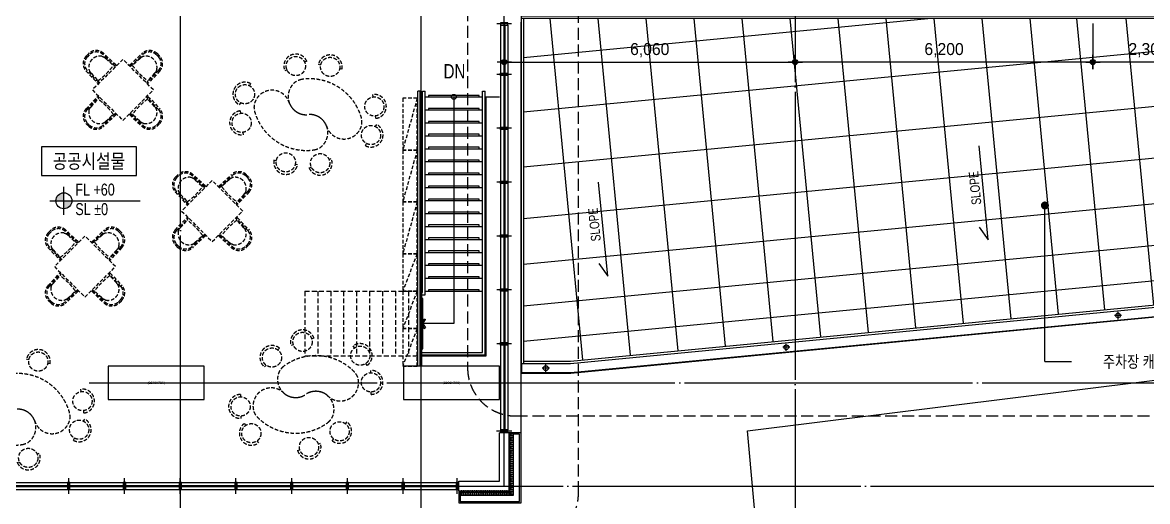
# Model space of a CAD drawing. Header units: millimetres. Extents: x 0 to 1390178, y 0 to 110113.
# Drawn here: x 531578 to 555010, y 13258 to 23241 of the extents above; entities that cross this region are included whole.
import ezdxf
from ezdxf.enums import TextEntityAlignment as Align
from ezdxf.xclip import XClip

# ---------------------------------------------------------------- set-up
doc = ezdxf.new("R2010")
doc.units = ezdxf.units.MM
doc.header["$LTSCALE"] = 100
doc.header["$XCLIPFRAME"] = 0
for name, pattern in [('HID2', [3.5, 2.5, -1]), ('X - 평면도$0$CEN', [62, 60, -1, 0, -1]), ('X - 평면도$0$HID', [1.5, 1, -0.5]), ('X - 평면도$0$HIDDEN', [0.375, 0.25, -0.125])]:
    doc.linetypes.add(name, pattern=pattern)
doc.layers.get('DEFPOINTS').update_dxf_attribs({"color": 145})
for name, color, linetype in [('AA-MKXS', 7, 'Continuous'), ('AA-XXXX-SYMB', 7, 'Continuous'), ('AA-XXXX-TEXT', 3, 'Continuous'), ('DIM', 7, 'Continuous'), ('ROM', 7, 'Continuous'), ('sm3', 3, 'HID2'), ('SYM', 7, 'Continuous'), ('X - 평면도$0$A-HAT', 253, 'Continuous'), ('X - 평면도$0$A-INS', 9, 'Continuous'), ('X - 평면도$0$AA-DWXM-WIND', 4, 'Continuous'), ('X - 평면도$0$AA-EL-PCN3', 3, 'Continuous'), ('X - 평면도$0$AA-EL-PCN4', 4, 'Continuous'), ('X - 평면도$0$AA-EL-PCN6', 6, 'Continuous'), ('X - 평면도$0$AA-EL-PCN8', 8, 'Continuous'), ('X - 평면도$0$AA-FLXS-OTHR', 4, 'Continuous'), ('X - 평면도$0$AA-SSXM-STRS', 4, 'Continuous'), ('X - 평면도$0$AA-WAXM-CONC', 2, 'Continuous'), ('X - 평면도$0$AA-XXXX-CNTL', 1, 'X - 평면도$0$CEN'), ('X - 평면도$0$AA-XXXX-FINL', 6, 'Continuous'), ('X - 평면도$0$AA-XXXX-FUR', 8, 'Continuous'), ('X - 평면도$0$AA-XXXX-PAT3', 8, 'Continuous'), ('X - 평면도$0$AA-XXXX-SYMB', 7, 'Continuous')]:
    doc.layers.add(name, color=color, linetype=linetype)
doc.layers.add('X - 평면도$0$AA-GUIDE-실명', color=125, linetype='Continuous', plot=False)
doc.layers.add('X - 평면도$0$DEFPOINT', color=163, linetype='Continuous', plot=False)
doc.styles.add('$1$HAUD01', font='Dotum.ttf')
doc.styles.add('HAUD01', font='Dotum.ttf')
doc.styles.add('X - 평면도$0$HAUD01', font='Dotum.ttf')
doc.styles.add('X - 평면도$0$STANDARD', font='Dotum.ttf')
doc.dimstyles.new('HAUD-80', dxfattribs={"dimscale": 100, "dimtxt": 2.5, "dimasz": 0.5, "dimexe": 0, "dimexo": 1.5, "dimgap": 1, "dimtad": 1, "dimdec": 0, "dimdsep": 46, "dimlunit": 6, "dimtxsty": 'HAUD01', "dimblk": 'Z_DOT', "dimcen": 2.5, "dimdle": 1.5, "dimclrd": 7, "dimclre": 7, "dimclrt": 4, "dimadec": 0, "dimazin": 0, "dimtfac": 1, "dimtdec": 0, "dimtix": 1, "dimtmove": 2, "dimatfit": 3, "dimfxl": 1, "dimtvp": 1, "dimtolj": 1, "dimtzin": 0, "dimarcsym": 0})

# ---------------------------------------------------------------- blocks, each defined once
blk = doc.blocks.new('X - 평면도$0$F-504')
at = {"layer": 'X - 평면도$0$AA-XXXX-PAT3', "linetype": 'X - 평면도$0$HIDDEN', "ltscale": 3}
for p, q in [((-705, 128), (-764, 70)), ((-700, 96), (-740, 56)), ((-431, 63), (-426, 61)), ((-426, 61), (-421, 59)), ((-160, -140), (-421, 106)), ((-421, 59), (-415, 57)), ((-415, 57), (-410, 55)), ((-410, 55), (-404, 52)), ((-404, 52), (-399, 50)), ((-399, 50), (-394, 48)), ((-394, 48), (-389, 45)), ((-389, 45), (-386, 43)), ((-386, 43), (-382, 41)), ((160, -140), (421, 106)), ((700, 96), (740, 56)), ((705, 128), (764, 70)), ((-701, -228), (-698, -233)), ((747, -224), (504, -483)), ((698, -233), (696, -239)), ((701, -228), (698, -233)), ((703, -222), (701, -228)), ((705, -217), (703, -222)), ((706, -212), (705, -217)), ((-663, -287), (-661, -290)), ((-517, -445), (-504, -483)), ((685, -261), (683, -264)), ((687, -257), (685, -261)), ((689, -253), (687, -257)), ((691, -249), (689, -253)), ((693, -244), (691, -249)), ((696, -239), (693, -244)), ((747, -1049), (504, -790)), ((-701, -1045), (-698, -1039)), ((-679, -1003), (-677, -1000)), ((-663, -986), (-661, -983)), ((-160, -1133), (-421, -1378)), ((160, -1133), (421, -1378)), ((693, -1029), (691, -1024)), ((696, -1034), (693, -1029)), ((698, -1039), (696, -1034)), ((701, -1045), (698, -1039)), ((703, -1051), (701, -1045)), ((705, -1056), (703, -1051)), ((706, -1061), (705, -1056)), ((-705, -1401), (-764, -1343)), ((-700, -1369), (-740, -1329)), ((-399, -1323), (-394, -1320)), ((-359, -1294), (-356, -1292)), ((-356, -1292), (-353, -1290)), ((700, -1369), (740, -1329)), ((705, -1401), (764, -1343))]:
    blk.add_line(p, q, dxfattribs=at)
blk.add_lwpolyline([(636, -636), (0, 0), (-636, -636), (0, -1273)], close=True, dxfattribs=at)
for points in [[(-198, -127), (-160, -140), (-141, -121), (-397, 120)], [(-373, 35), (-376, 37), (-382, 41), (-373, 35), (-359, 21), (-356, 19), (-353, 17), (-199, -128)], [(198, -127), (160, -140), (141, -121), (397, 120)], [(431, 63), (426, 61), (421, 59), (415, 57), (410, 55), (404, 52), (399, 50), (394, 48), (389, 45), (386, 43), (382, 41), (379, 39), (376, 37), (373, 35), (359, 21), (356, 19), (359, 21), (199, -128)], [(-771, -238), (-523, -502), (-504, -483), (-747, -224)], [(-706, -212), (-705, -217), (-703, -222), (-701, -228), (-696, -239), (-693, -244), (-691, -249), (-689, -253), (-687, -257), (-685, -261), (-683, -264), (-681, -267), (-679, -270), (-677, -272), (-663, -287), (-516, -444)], [(771, -238), (523, -502), (504, -483), (517, -445)], [(677, -272), (679, -270), (683, -264), (677, -272), (663, -287), (661, -290), (516, -444)], [(-771, -1035), (-523, -771), (-504, -790)], [(-747, -1049), (-504, -790), (-517, -828)], [(-706, -1061), (-705, -1056), (-703, -1051), (-701, -1045), (-696, -1034), (-693, -1029), (-691, -1024), (-689, -1019), (-687, -1015), (-685, -1012), (-683, -1009), (-681, -1006), (-679, -1003), (-663, -986), (-516, -829)], [(517, -828), (504, -790), (523, -771), (771, -1035)], [(687, -1015), (691, -1024), (687, -1015), (685, -1012), (683, -1009), (681, -1006), (679, -1003), (677, -1000), (663, -986), (661, -983), (516, -829)], [(-431, -1336), (-426, -1334), (-421, -1332), (-415, -1330), (-410, -1328), (-404, -1325), (-399, -1323), (-389, -1318), (-386, -1316), (-382, -1314), (-379, -1312), (-376, -1310), (-373, -1308), (-359, -1294), (-199, -1145)], [(-198, -1146), (-160, -1133), (-141, -1152), (-397, -1393)], [(198, -1146), (160, -1133), (141, -1152), (397, -1393)], [(431, -1336), (426, -1334), (421, -1332), (415, -1330), (410, -1328), (404, -1325), (399, -1323), (394, -1320), (389, -1318), (386, -1316), (382, -1314), (379, -1312), (376, -1310), (373, -1308), (359, -1294), (356, -1292), (353, -1290), (199, -1145)]]:
    blk.add_lwpolyline(points, dxfattribs=at)
for centre, radius, start, end in [((-601, -88), 227, 135.767, 223.6433), ((-590, -89), 207, 135.767, 223.6435), ((-555, -43), 227, 46.215, 134.0908), ((-479, -165), 232, 78.053, 191.805), ((-554, -53), 207, 46.215, 134.0908), ((-479, -165), 232, 66.528, 66.651), ((479, -165), 232, 113.349, 113.472), ((555, -43), 227, 45.9092, 133.785), ((554, -53), 207, 45.9092, 133.785), ((479, -165), 232, 348.195, 101.947), ((590, -89), 207, 316.3565, 44.233), ((601, -88), 227, 316.3567, 44.233), ((-1345, 703), 1415, 305.781, 324.077), ((1345, 703), 1415, 215.923, 234.219), ((-479, -165), 232, 203.2072, 203.33), ((479, -165), 232, 336.67, 336.7928), ((-1345, -1976), 1415, 35.923, 54.219), ((1345, -1976), 1415, 125.781, 144.077), ((-601, -1184), 227, 136.3567, 224.233), ((-590, -1184), 207, 136.3565, 224.233), ((-479, -1108), 232, 168.195, 281.947), ((-479, -1108), 232, 156.67, 156.7928), ((479, -1108), 232, 258.053, 11.805), ((479, -1108), 232, 23.2072, 23.33), ((590, -1184), 207, 315.767, 43.6435), ((601, -1184), 227, 315.767, 43.6433), ((-555, -1230), 227, 225.9092, 313.785), ((-554, -1220), 207, 225.9092, 313.785), ((-479, -1108), 232, 293.349, 293.472), ((479, -1108), 232, 246.528, 246.651), ((555, -1230), 227, 226.215, 314.0908), ((554, -1220), 207, 226.215, 314.0908)]:
    blk.add_arc(centre, radius, start, end, dxfattribs=at)
blk = doc.blocks.new('X - 평면도$0$A$C11017ACC')
at = {"layer": 'X - 평면도$0$AA-XXXX-PAT3', "linetype": 'X - 평면도$0$HIDDEN', "ltscale": 3}
for p, q in [((50, 250), (0, 250)), ((500, 250), (450, 250))]:
    blk.add_line(p, q, dxfattribs=at)
blk.add_circle((250, 250), 200, dxfattribs=at)
blk.add_arc((250, 250), 250, 0, 180, dxfattribs=at)
blk = doc.blocks.new('X - 평면도$0$A$C6746789D')
at = {"layer": 'X - 평면도$0$AA-XXXX-PAT3', "linetype": 'X - 평면도$0$HIDDEN', "ltscale": 3}
for centre, radius, start, end in [((1456, 1122), 1122, 48.504, 131.496), ((953, 1708), 349, 133.4292, 152.5662), ((1960, 1708), 349, 27.4338, 46.5708), ((990, 1717), 379, 156.2724, 304.7772), ((1923, 1717), 379, 228.6128, 23.7276), ((1456, 1122), 379, 55.2228, 124.7772)]:
    blk.add_arc(centre, radius, start, end, dxfattribs=at)
for p, rotation in [((934, 2180), 22.07637063698209), ((1939, 2341), 310.3290147904983), ((531, 1785), 56.32067825414572), ((2287, 2002), 274.8428875598123)]:
    blk.add_blockref('X - 평면도$0$A$C11017ACC', p, dxfattribs=dict(at, rotation=rotation))
blk = doc.blocks.new('X - 평면도$0$arrow1')
for p, q in [((0, 0), (0.29, 0.5)), ((0, 0), (0.29, -0.5)), ((0.16, 0), (0.41, 0.43)), ((0.16, 0), (0.41, -0.43)), ((0.29, 0.5), (0.41, 0.43)), ((0.29, -0.5), (0.41, -0.43))]:
    blk.add_line(p, q)
blk = doc.blocks.new('X - 평면도$0$A$C4DE5225E')
at = {"layer": 'X - 평면도$0$AA-SSXM-STRS'}
for p, q in [((425, 5730), (375, 5730)), ((375, 0), (375, 5730)), ((425, 0), (425, 5730)), ((475, 5730), (525, 5730)), ((475, 1535), (475, 5730)), ((525, 1485), (525, 5730)), ((1725, 5730), (1775, 5730)), ((1725, 285), (1725, 5730)), ((1775, 235), (1775, 5730)), ((450, 5610), (475, 5610)), ((450, 1560), (450, 5610)), ((525, 5610), (1725, 5610)), ((1775, 5610), (2075, 5610)), ((1800, 210), (1800, 5610)), ((450, 5340), (475, 5340)), ((525, 5340), (1725, 5340)), ((1775, 5340), (1800, 5340)), ((450, 5070), (475, 5070)), ((525, 5070), (1725, 5070)), ((1775, 5070), (1800, 5070)), ((450, 4800), (475, 4800)), ((525, 4800), (1725, 4800)), ((1775, 4800), (1800, 4800)), ((450, 4530), (475, 4530)), ((525, 4530), (1725, 4530)), ((1775, 4530), (1800, 4530)), ((450, 4260), (475, 4260)), ((525, 4260), (1725, 4260)), ((1775, 4260), (1800, 4260)), ((450, 3990), (475, 3990)), ((525, 3990), (1725, 3990)), ((1775, 3990), (1800, 3990)), ((450, 3720), (475, 3720)), ((525, 3720), (1725, 3720)), ((1775, 3720), (1800, 3720)), ((450, 3450), (475, 3450)), ((525, 3450), (1725, 3450)), ((1775, 3450), (1800, 3450)), ((450, 3180), (475, 3180)), ((525, 3180), (1725, 3180)), ((1775, 3180), (1800, 3180)), ((450, 2910), (475, 2910)), ((525, 2910), (1725, 2910)), ((1775, 2910), (1800, 2910)), ((450, 2640), (475, 2640)), ((525, 2640), (1725, 2640)), ((1775, 2640), (1800, 2640)), ((450, 2370), (475, 2370)), ((525, 2370), (1725, 2370)), ((1775, 2370), (1800, 2370)), ((450, 2100), (475, 2100)), ((525, 2100), (1725, 2100)), ((1775, 2100), (1800, 2100)), ((450, 1830), (475, 1830)), ((525, 1830), (1725, 1830)), ((1775, 1830), (1800, 1830)), ((450, 1560), (450, 0)), ((450, 1560), (475, 1560)), ((450, 1535), (475, 1535)), ((450, 1485), (525, 1485)), ((525, 1560), (1725, 1560)), ((1775, 1560), (1800, 1560)), ((450, 285), (1725, 285)), ((450, 235), (1775, 235)), ((450, 210), (1800, 210))]:
    blk.add_line(p, q, dxfattribs=at)
at = {"layer": 'X - 평면도$0$AA-SSXM-STRS', "color": 8, "linetype": 'X - 평면도$0$HID'}
for p, q in [((-1980, 1560), (450, 1560)), ((-1980, 1560), (-1980, 210)), ((-1710, 1560), (-1710, 210)), ((-1440, 1560), (-1440, 210)), ((-1170, 1560), (-1170, 210)), ((-900, 1560), (-900, 210)), ((-630, 1560), (-630, 210)), ((-360, 1560), (-360, 210)), ((-90, 1560), (-90, 210)), ((180, 1560), (180, 210)), ((-1980, 210), (450, 210))]:
    blk.add_line(p, q, dxfattribs=at)
at = {"layer": 'X - 평면도$0$AA-SSXM-STRS', "color": 8}
for points in [[(1650, 5610), (1650, 5640), (600, 5640), (600, 5610)], [(1650, 5340), (1650, 5370), (600, 5370), (600, 5340)], [(1650, 5070), (1650, 5100), (600, 5100), (600, 5070)], [(1650, 4800), (1650, 4830), (600, 4830), (600, 4800)], [(1650, 4530), (1650, 4560), (600, 4560), (600, 4530)], [(1650, 4260), (1650, 4290), (600, 4290), (600, 4260)], [(1650, 3990), (1650, 4020), (600, 4020), (600, 3990)], [(1650, 3720), (1650, 3750), (600, 3750), (600, 3720)], [(1650, 3450), (1650, 3480), (600, 3480), (600, 3450)], [(1650, 3180), (1650, 3210), (600, 3210), (600, 3180)], [(1650, 2910), (1650, 2940), (600, 2940), (600, 2910)], [(1650, 2640), (1650, 2670), (600, 2670), (600, 2640)], [(1650, 2370), (1650, 2400), (600, 2400), (600, 2370)], [(1650, 2100), (1650, 2130), (600, 2130), (600, 2100)], [(1650, 1830), (1650, 1860), (600, 1860), (600, 1830)], [(450, 360), (480, 360), (480, 1410), (450, 1410)], [(1650, 1560), (1650, 1590), (600, 1590), (600, 1560)]]:
    blk.add_lwpolyline(points, dxfattribs=at)
at = {"layer": 'X - 평면도$0$AA-XXXX-SYMB'}
blk.add_lwpolyline([(1125, 5610), (1125, 885), (450, 885)], dxfattribs=at)
blk.add_circle((1125, 5610), 50, dxfattribs=at)
at = {"layer": 'X - 평면도$0$AA-XXXX-SYMB', "xscale": 200, "yscale": 200, "zscale": 200}
blk.add_blockref('X - 평면도$0$arrow1', (450, 885), dxfattribs=at)
blk = doc.blocks.new('X - 평면도$0$A$C80725c33')
at = {"layer": 'X - 평면도$0$A-HAT', "color": 143}
for p, q in [((50, 9281), (8471, 10090)), ((50, 8146), (19536, 10018)), ((50, 7001), (19634, 8882)), ((50, 5924), (19736, 7815)), ((50, 4975), (19827, 6875)), ((50, 4105), (19910, 6012)), ((50, 3367), (19980, 5281)), ((19690, 4654), (20037, 4687))]:
    blk.add_line(p, q, dxfattribs=at)
at = {"layer": 'X - 평면도$0$AA-EL-PCN3'}
for p, q in [((20052, 4531), (19513, 10140)), ((1040, 2705), (20052, 4531)), ((0, 2705), (1040, 2705))]:
    blk.add_line(p, q, dxfattribs=at)
at = {"layer": 'X - 평면도$0$AA-EL-PCN4'}
for p, q in [((19705, 4498, 0), (19163, 10140, 0)), ((1030, 2905), (19686, 4697)), ((1040, 2715), (19704, 4508)), ((0, 2905), (1030, 2905)), ((10, 2905), (10, 2715)), ((10, 2715), (1040, 2715))]:
    blk.add_line(p, q, dxfattribs=at)
at = {"layer": 'X - 평면도$0$AA-EL-PCN6'}
for p, q in [((19168, 10090), (0, 10090)), ((50, 10090), (50, 2905)), ((1288, 2980, 0), (605, 10090, 0)), ((2279, 3075, 0), (1605, 10090, 0)), ((3270, 3171, 0), (2605, 10090, 0)), ((4260, 3266, 0), (3605, 10090, 0)), ((5251, 3361, 0), (4605, 10090, 0)), ((6242, 3456, 0), (5605, 10090, 0)), ((7233, 3551, 0), (6605, 10090, 0)), ((8224, 3647, 0), (7605, 10090, 0)), ((9215, 3742, 0), (8605, 10090, 0)), ((10205, 3837, 0), (9605, 10090, 0)), ((11196, 3932, 0), (10605, 10090, 0)), ((12161, 4025, 0), (11578, 10090, 0)), ((13178, 4122, 0), (12605, 10090, 0)), ((14107, 4212, 0), (13543, 10090, 0)), ((15160, 4313, 0), (14605, 10090, 0)), ((16151, 4408, 0), (15605, 10090, 0)), ((17142, 4503, 0), (16605, 10090, 0)), ((18132, 4598, 0), (17605, 10090, 0)), ((19123, 4693, 0), (18605, 10090, 0)), ((1028, 2955), (19681, 4747)), ((50, 2955), (1028, 2955))]:
    blk.add_line(p, q, dxfattribs=at)
at = {"layer": 'X - 평면도$0$DEFPOINT'}
for p, q in [((19513, 10140), (0, 10140)), ((0, 10140), (0, 2705))]:
    blk.add_line(p, q, dxfattribs=at)
blk = doc.blocks.new('X - 평면도$0$2F PL')
at = {"layer": 'X - 평면도$0$AA-WAXM-CONC'}
for p, q in [((-25877, -3629), (-25877, -2619)), ((-25677, -2619), (-25877, -2619)), ((-25677, -3829), (-25677, -2619)), ((-26722, -3629), (-25877, -3629)), ((-26722, -3829), (-26722, -3629)), ((-26722, -3829), (-25677, -3829))]:
    blk.add_line(p, q, dxfattribs=at)
blk = doc.blocks.new('X - 평면도$0$2F_COL')
at = {"layer": 'X - 평면도$0$AA-WAXM-CONC'}
for points in [[(-75388, -57127), (-77388, -57127), (-77388, -57827), (-75388, -57827)], [(-69238, -57127), (-71238, -57127), (-71238, -57827), (-69238, -57827)]]:
    blk.add_lwpolyline(points, close=True, dxfattribs=at)
at = {"layer": 'X - 평면도$0$DEFPOINT', "style": 'X - 평면도$0$STANDARD'}
for p in [(-76388, -57477), (-70238, -57477)]:
    blk.add_text('(2000X700)', height=50, dxfattribs=at).set_placement(p, align=Align.MIDDLE_CENTER)
blk = doc.blocks.new('X - 평면도$0$A$C14A644CA')
at = {"layer": 'X - 평면도$0$AA-FLXS-OTHR', "color": 1}
for p, q in [((75, 0), (-75, 0)), ((0, -75), (0, 75))]:
    blk.add_line(p, q, dxfattribs=at)
at = {"layer": 'X - 평면도$0$AA-FLXS-OTHR'}
blk.add_circle((0, 0), 50, dxfattribs=at)
at = {"layer": 'X - 평면도$0$AA-GUIDE-실명', "style": 'X - 평면도$0$HAUD01'}
blk.add_text('Ø100', height=20, dxfattribs=at).set_placement((0, 0), align=Align.MIDDLE_CENTER)
blk = doc.blocks.new('X - 평면도', base_point=(-475.4, -286.7))
at = {"layer": 'X - 평면도$0$A-INS'}
for p, q in [((813052, 29283.1), (813052, 30553.1)), ((811947, 29283.1), (813052, 29283.1))]:
    blk.add_line(p, q, dxfattribs=at)
for points in [[(813052, 29283.1, 0.5248557), (813027.6, 29299.9), (812986.4, 29288.8, -1.4491979), (812986.4, 29322.4), (813027.6, 29311.3, 0.5248557), (813052, 29328.1, 0.5248557), (813027.6, 29344.9), (812986.4, 29333.8, -1.4491979), (812986.4, 29367.4), (813027.6, 29356.3, 0.5248557), (813052, 29373.1, 0.5248557), (813027.6, 29389.9), (812986.4, 29378.8, -1.4491979), (812986.4, 29412.4), (813027.6, 29401.3, 0.5248557), (813052, 29418.1, 0.5248557), (813027.6, 29434.9), (812986.4, 29423.8, -1.4491979), (812986.4, 29457.4), (813027.6, 29446.3, 0.5248557), (813052, 29463.1, 0.5248557), (813027.6, 29479.9), (812986.4, 29468.8, -1.4491979), (812986.4, 29502.4), (813027.6, 29491.3, 0.5248557), (813052, 29508.1, 0.5248557), (813027.6, 29524.9), (812986.4, 29513.8, -1.4491979), (812986.4, 29547.4), (813027.6, 29536.3, 0.5248557), (813052, 29553.1, 0.5248557), (813027.6, 29569.9), (812986.4, 29558.8, -1.4491979), (812986.4, 29592.4), (813027.6, 29581.3, 0.5248557), (813052, 29598.1, 0.5248557), (813027.6, 29614.9), (812986.4, 29603.8, -1.4491979), (812986.4, 29637.4), (813027.6, 29626.3, 0.5248557), (813052, 29643.1, 0.5248557), (813027.6, 29659.9), (812986.4, 29648.8, -1.4491979), (812986.4, 29682.4), (813027.6, 29671.3, 0.5248557), (813052, 29688.1, 0.5248557), (813027.6, 29704.9), (812986.4, 29693.8, -1.4491979), (812986.4, 29727.4), (813027.6, 29716.3, 0.5248557), (813052, 29733.1, 0.5248557), (813027.6, 29749.9), (812986.4, 29738.8, -1.4491979), (812986.4, 29772.4), (813027.6, 29761.3, 0.5248557), (813052, 29778.1, 0.5248557), (813027.6, 29794.9), (812986.4, 29783.8, -1.4491979), (812986.4, 29817.4), (813027.6, 29806.3, 0.5248557), (813052, 29823.1, 0.5248557), (813027.6, 29839.9), (812986.4, 29828.8, -1.4491979), (812986.4, 29862.4), (813027.6, 29851.3, 0.5248557), (813052, 29868.1, 0.5248557), (813027.6, 29884.9), (812986.4, 29873.8, -1.4491979), (812986.4, 29907.4), (813027.6, 29896.3, 0.5248557), (813052, 29913.1, 0.5248557), (813027.6, 29929.9), (812986.4, 29918.8, -1.4491979), (812986.4, 29952.4), (813027.6, 29941.3, 0.5248557), (813052, 29958.1, 0.5248557), (813027.6, 29974.9), (812986.4, 29963.8, -1.4491979), (812986.4, 29997.4), (813027.6, 29986.3, 0.5248557), (813052, 30003.1, 0.5248557), (813027.6, 30019.9), (812986.4, 30008.8, -1.4491979), (812986.4, 30042.4), (813027.6, 30031.3, 0.5248557), (813052, 30048.1, 0.5248557), (813027.6, 30064.9), (812986.4, 30053.8, -1.4491979), (812986.4, 30087.4), (813027.6, 30076.3, 0.5248557), (813052, 30093.1, 0.5248557), (813027.6, 30109.9), (812986.4, 30098.8, -1.4491979), (812986.4, 30132.4), (813027.6, 30121.3, 0.5248557), (813052, 30138.1, 0.5248557), (813027.6, 30154.9), (812986.4, 30143.8, -1.4491979), (812986.4, 30177.4), (813027.6, 30166.3, 0.5248557), (813052, 30183.1, 0.5248557), (813027.6, 30199.9), (812986.4, 30188.8, -1.4491979), (812986.4, 30222.4), (813027.6, 30211.3, 0.5248557), (813052, 30228.1, 0.5248557), (813027.6, 30244.9), (812986.4, 30233.8, -1.4491979), (812986.4, 30267.4), (813027.6, 30256.3, 0.5248557), (813052, 30273.1, 0.5248557), (813027.6, 30289.9), (812986.4, 30278.8, -1.4491979), (812986.4, 30312.4), (813027.6, 30301.3, 0.5248557), (813052, 30318.1, 0.5248557), (813027.6, 30334.9), (812986.4, 30323.8, -1.4491979), (812986.4, 30357.4), (813027.6, 30346.3, 0.5248557), (813052, 30363.1, 0.5248557), (813027.6, 30379.9), (812986.4, 30368.8, -1.4491979), (812986.4, 30402.4), (813027.6, 30391.3, 0.5248557), (813052, 30408.1, 0.5248557), (813027.6, 30424.9), (812986.4, 30413.8, -1.4491979), (812986.4, 30447.4), (813027.6, 30436.3, 0.5248557), (813052, 30453.1, 0.5248557), (813027.6, 30469.9), (812986.4, 30458.8, -1.4491979), (812986.4, 30492.4), (813027.6, 30481.3, 0.5248557), (813052, 30498.1, 0.5248557), (813027.6, 30514.9), (812986.4, 30503.8, -1.4491979), (812986.4, 30537.4), (813027.6, 30526.3, 0.5248557), (813052, 30543.1, 0.1483078), (813048.9, 30553.1, 0.1483078)], [(812962, 29373.1, 0.5248557), (812945.2, 29348.7), (812956.3, 29307.5, -1.4491979), (812922.7, 29307.5), (812933.8, 29348.7, 0.5248557), (812917, 29373.1, 0.5248557), (812900.2, 29348.7), (812911.3, 29307.5, -1.4491979), (812877.7, 29307.5), (812888.8, 29348.7, 0.5248557), (812872, 29373.1, 0.5248557), (812855.2, 29348.7), (812866.3, 29307.5, -1.4491979), (812832.7, 29307.5), (812843.8, 29348.7, 0.5248557), (812827, 29373.1, 0.5248557), (812810.2, 29348.7), (812821.3, 29307.5, -1.4491979), (812787.7, 29307.5), (812798.8, 29348.7, 0.5248557), (812782, 29373.1, 0.5248557), (812765.2, 29348.7), (812776.3, 29307.5, -1.4491979), (812742.7, 29307.5), (812753.8, 29348.7, 0.5248557), (812737, 29373.1, 0.5248557), (812720.2, 29348.7), (812731.3, 29307.5, -1.4491979), (812697.7, 29307.5), (812708.8, 29348.7, 0.5248557), (812692, 29373.1, 0.5248557), (812675.2, 29348.7), (812686.3, 29307.5, -1.4491979), (812652.7, 29307.5), (812663.8, 29348.7, 0.5248557), (812647, 29373.1, 0.5248557), (812630.2, 29348.7), (812641.3, 29307.5, -1.4491979), (812607.7, 29307.5), (812618.8, 29348.7, 0.5248557), (812602, 29373.1, 0.5248557), (812585.2, 29348.7), (812596.3, 29307.5, -1.4491979), (812562.7, 29307.5), (812573.8, 29348.7, 0.5248557), (812557, 29373.1, 0.5248557), (812540.2, 29348.7), (812551.3, 29307.5, -1.4491979), (812517.7, 29307.5), (812528.8, 29348.7, 0.5248557), (812512, 29373.1, 0.5248557), (812495.2, 29348.7), (812506.3, 29307.5, -1.4491979), (812472.7, 29307.5), (812483.8, 29348.7, 0.5248557), (812467, 29373.1, 0.5248557), (812450.2, 29348.7), (812461.3, 29307.5, -1.4491979), (812427.7, 29307.5), (812438.8, 29348.7, 0.5248557), (812422, 29373.1, 0.5248557), (812405.2, 29348.7), (812416.3, 29307.5, -1.4491979), (812382.7, 29307.5), (812393.8, 29348.7, 0.5248557), (812377, 29373.1, 0.5248557), (812360.2, 29348.7), (812371.3, 29307.5, -1.4491979), (812337.7, 29307.5), (812348.8, 29348.7, 0.5248557), (812332, 29373.1, 0.5248557), (812315.2, 29348.7), (812326.3, 29307.5, -1.4491979), (812292.7, 29307.5), (812303.8, 29348.7, 0.5248557), (812287, 29373.1, 0.5248557), (812270.2, 29348.7), (812281.3, 29307.5, -1.4491979), (812247.7, 29307.5), (812258.8, 29348.7, 0.5248557), (812242, 29373.1, 0.5248557), (812225.2, 29348.7), (812236.3, 29307.5, -1.4491979), (812202.7, 29307.5), (812213.8, 29348.7, 0.5248557), (812197, 29373.1, 0.5248557), (812180.2, 29348.7), (812191.3, 29307.5, -1.4491979), (812157.7, 29307.5), (812168.8, 29348.7, 0.5248557), (812152, 29373.1, 0.5248557), (812135.2, 29348.7), (812146.3, 29307.5, -1.4491979), (812112.7, 29307.5), (812123.8, 29348.7, 0.5248557), (812107, 29373.1, 0.5248557), (812090.2, 29348.7), (812101.3, 29307.5, -1.4491979), (812067.7, 29307.5), (812078.8, 29348.7, 0.5248557), (812062, 29373.1, 0.5248557), (812045.2, 29348.7), (812056.3, 29307.5, -1.4491979), (812022.7, 29307.5), (812033.8, 29348.7, 0.5248557), (812017, 29373.1, 0.5248557), (812000.2, 29348.7), (812011.3, 29307.5, -1.4491979), (811977.7, 29307.5), (811988.8, 29348.7, 0.5248557), (811972, 29373.1, 0.5248557), (811955.2, 29348.7), (811966.3, 29307.5, -0.5717458), (811946.9, 29283.3, -0.5717458)]]:
    blk.add_lwpolyline(points, format="xyb", dxfattribs=at)
at = {"layer": 'X - 평면도$0$AA-DWXM-WIND', "color": 8}
for p, q in [((812787, 39078.1), (812787, 30643.1)), ((812937, 39078.1), (812937, 30643.1)), ((795732, 29548.1), (811856.9, 29548.1)), ((795732, 29398.1), (811856.9, 29398.1))]:
    blk.add_line(p, q, dxfattribs=at)
at = {"layer": 'X - 평면도$0$AA-DWXM-WIND'}
for p, q in [((812852, 39078.1), (812852, 38075.3)), ((812872, 39078.1), (812872, 38075.3)), ((812852, 38025.3), (812852, 36952.4)), ((812872, 38025.3), (812872, 36952.4)), ((812852, 36902.4), (812852, 35829.5)), ((812872, 36902.4), (812872, 35829.5)), ((812852, 35779.5), (812852, 34706.7)), ((812872, 35779.5), (812872, 34706.7)), ((812852, 34656.7), (812852, 33583.8)), ((812872, 34656.7), (812872, 33583.8)), ((812852, 33533.8), (812852, 32461)), ((812872, 33533.8), (812872, 32461)), ((812852, 32411), (812852, 30643.1)), ((812872, 32411), (812872, 30643.1)), ((802656.3, 29483.1), (803767, 29483.1)), ((802656.3, 29463.1), (803767, 29463.1)), ((803817, 29483.1), (804927.7, 29483.1)), ((803817, 29463.1), (804927.7, 29463.1)), ((804977.7, 29483.1), (806088.4, 29483.1)), ((804977.7, 29463.1), (806088.4, 29463.1)), ((806138.4, 29483.1), (807249.1, 29483.1)), ((806138.4, 29463.1), (807249.1, 29463.1)), ((807299.1, 29483.1), (808409.8, 29483.1)), ((807299.1, 29463.1), (808409.8, 29463.1)), ((808459.8, 29483.1), (809570.6, 29483.1)), ((808459.8, 29463.1), (809570.6, 29463.1)), ((809620.6, 29483.1), (810731.3, 29483.1)), ((809620.6, 29463.1), (810731.3, 29463.1)), ((810781.3, 29483.1), (811856.9, 29483.1)), ((810781.3, 29463.1), (811856.9, 29463.1))]:
    blk.add_line(p, q, dxfattribs=at)
for points in [[(812937, 39078.1), (812937, 39128.1), (812787, 39128.1), (812787, 39078.1)], [(812937, 38075.3), (812937, 38025.3), (812787, 38025.3), (812787, 38075.3)], [(812937, 36952.4), (812937, 36902.4), (812787, 36902.4), (812787, 36952.4)], [(812937, 35829.5), (812937, 35779.5), (812787, 35779.5), (812787, 35829.5)], [(812937, 34706.7), (812937, 34656.7), (812787, 34656.7), (812787, 34706.7)], [(812937, 33583.8), (812937, 33533.8), (812787, 33533.8), (812787, 33583.8)], [(812937, 32461), (812937, 32411), (812787, 32411), (812787, 32461)], [(812937, 30593.1), (812937, 30643.1), (812787, 30643.1), (812787, 30593.1)], [(803767, 29398.1), (803817, 29398.1), (803817, 29548.1), (803767, 29548.1)], [(804927.7, 29398.1), (804977.7, 29398.1), (804977.7, 29548.1), (804927.7, 29548.1)], [(806088.4, 29398.1), (806138.4, 29398.1), (806138.4, 29548.1), (806088.4, 29548.1)], [(807249.1, 29398.1), (807299.1, 29398.1), (807299.1, 29548.1), (807249.1, 29548.1)], [(808409.8, 29398.1), (808459.8, 29398.1), (808459.8, 29548.1), (808409.8, 29548.1)], [(809570.6, 29398.1), (809620.6, 29398.1), (809620.6, 29548.1), (809570.6, 29548.1)], [(810731.3, 29398.1), (810781.3, 29398.1), (810781.3, 29548.1), (810731.3, 29548.1)], [(811856.9, 29398.1), (811906.9, 29398.1), (811906.9, 29548.1), (811856.9, 29548.1)]]:
    blk.add_lwpolyline(points, close=True, dxfattribs=at)
at = {"layer": 'X - 평면도$0$AA-EL-PCN8'}
blk.add_line((813212, 30583.1), (813212, 39138.1), dxfattribs=at)
at = {"layer": 'X - 평면도$0$AA-XXXX-CNTL'}
for p, q in [((818922, 68689.6), (818922, 22495.2)), ((812862, 29473.1), (812862, 42133.1)), ((806122, 22495.2), (806122, 40059.3)), ((811122, 40059.3), (811122, 22495.2)), ((804216.6, 31623.1), (844213.6, 31623.1)), ((783286.2, 29473.1), (844213.6, 29473.1))]:
    blk.add_line(p, q, dxfattribs=at)
at = {"layer": 'X - 평면도$0$AA-XXXX-FINL'}
for points in [[(811916.9, 29373.1), (811916.9, 29123.1), (813212, 29123.1), (813212, 30583.1), (812962, 30583.1)], [(811946.9, 29373.1), (811946.9, 29153.1), (813182, 29153.1), (813182, 30553.1), (812962, 30553.1)]]:
    blk.add_lwpolyline(points, dxfattribs=at)
at = {"layer": 'X - 평면도$0$AA-XXXX-PAT3', "linetype": 'X - 평면도$0$HIDDEN', "ltscale": 3}
for p, q in [((811047, 37553.1), (810747, 36473.1)), ((811047, 36473.1), (810747, 35393.1)), ((811047, 35393.1), (810747, 34313.1)), ((811047, 34313.1), (810747, 33533.1)), ((811047, 33533.1), (810747, 32753.1)), ((811047, 32753.1), (810747, 31973.1))]:
    blk.add_line(p, q, dxfattribs=at)
for points in [[(810747, 37553.1), (810747, 36473.1), (811047, 36473.1), (811047, 37553.1)], [(810747, 36473.1), (810747, 35393.1), (811047, 35393.1), (811047, 36473.1)], [(810747, 35393.1), (810747, 34313.1), (811047, 34313.1), (811047, 35393.1)], [(810747, 34313.1), (810747, 33533.1), (811047, 33533.1), (811047, 34313.1)], [(810747, 33533.1), (810747, 32753.1), (811047, 32753.1), (811047, 33533.1)], [(810747, 32753.1), (810747, 31973.1), (811047, 31973.1), (811047, 32753.1)]]:
    blk.add_lwpolyline(points, close=True, dxfattribs=at)
at = {"layer": 'X - 평면도$0$DEFPOINT'}
for p, q in [((813014.1, 39103.1), (812709.8, 39103.1)), ((813014.1, 38050.3), (812709.8, 38050.3)), ((813014.1, 36927.4), (812709.8, 36927.4)), ((813014.1, 35804.5), (812709.8, 35804.5)), ((813014.1, 34681.7), (812709.8, 34681.7)), ((813014.1, 33558.8), (812709.8, 33558.8)), ((813014.1, 32436), (812709.8, 32436)), ((813021, 30618.1), (812698.7, 30618.1)), ((803792, 29314), (803792, 29636.4)), ((804952.7, 29314), (804952.7, 29636.4)), ((806113.4, 29314), (806113.4, 29636.4)), ((807274.1, 29314), (807274.1, 29636.4)), ((808434.8, 29314), (808434.8, 29636.4)), ((809595.6, 29314), (809595.6, 29636.4)), ((810756.3, 29314), (810756.3, 29636.4)), ((811881.9, 29314), (811881.9, 29636.4))]:
    blk.add_line(p, q, dxfattribs=at)
blk.add_lwpolyline([(838640.5, 68365.6), (821472.6, 68450.8), (816191.2, 68315.3), (809042.1, 68006.8), (790833.1, 66148.4), (790521.2, 57737.5), (790473, 49209.6), (789931.7, 42085), (788804.5, 24415.6), (788582.9, 17927.4), (799789, 17869.8), (800018.4, 24614.7), (818441.5, 24941.8), (817930.2, 30624.5), (838639.2, 33202.2)], close=True, dxfattribs=at)
for name, p in [('X - 평면도$0$2F PL', (838639.2, 33202.2)), ('X - 평면도$0$2F_COL', (882000, 89100)), ('X - 평면도$0$A$C4DE5225E', (810687, 31973.1)), ('X - 평면도$0$A$C14A644CA', (825645.9, 33028.3, 0)), ('X - 평면도$0$A$C14A644CA', (818736.3, 32364.7, 0)), ('X - 평면도$0$A$C14A644CA', (813727.2, 31928.5))]:
    blk.add_blockref(name, p)
for p, rotation in [((806976.5, 36684.4), 327.1430173627329), ((810571.6, 37741.4), 147.1430173627329)]:
    blk.add_blockref('X - 평면도$0$A$C6746789D', p, dxfattribs=dict(rotation=rotation))
at = {"layer": 'X - 평면도$0$AA-EL-PCN6'}
blk.add_blockref('X - 평면도$0$A$C80725c33', (813212, 29123.1), dxfattribs=at)
at = {"layer": 'X - 평면도$0$AA-XXXX-FUR'}
for p in [(804918.7, 38364.7), (806777.7, 35840.3), (804128.9, 34682.8)]:
    blk.add_blockref('X - 평면도$0$F-504', p, dxfattribs=at)
for p, rotation in [((800896.8, 30543.5), 327.1430173627329), ((807399, 30061.5), 355.5790787891543), ((804491.9, 31600.5), 147.1430173627329), ((810057.1, 32703), 175.5790787891543)]:
    blk.add_blockref('X - 평면도$0$A$C6746789D', p, dxfattribs=dict(at, rotation=rotation))
blk = doc.blocks.new('Z_DOT')
at = {"layer": 'DIM', "color": 0}
for p, q in [((-3, 0), (3, 0)), ((0, -3), (0, 3))]:
    blk.add_line(p, q, dxfattribs=at)
for radius in [1.05, 0.525]:
    blk.add_circle((0, 0), radius, dxfattribs=at)
blk = doc.blocks.new('*D392')
at = {"layer": 'DEFPOINTS', "color": 0, "transparency": 16777216}
for p in [(553872, 23371), (556172, 23371), (553872, 22415)]:
    blk.add_point(p, dxfattribs=at)
at = {"layer": 'DIM', "color": 7, "lineweight": -2, "transparency": 16777216}
for p, q in [((553872, 23221), (553872, 22415)), ((556172, 23221), (556172, 22415)), ((556122, 22415), (553922, 22415))]:
    blk.add_line(p, q, dxfattribs=at)
at = {"layer": 'DIM', "color": 7, "lineweight": -2, "transparency": 16777216, "xscale": 50, "yscale": 50, "zscale": 50, "rotation": 180}
blk.add_blockref('Z_DOT', (553872, 22415), dxfattribs=at)
at = {"layer": 'DIM', "color": 7, "lineweight": -2, "transparency": 16777216, "xscale": 50, "yscale": 50, "zscale": 50}
blk.add_blockref('Z_DOT', (556172, 22415), dxfattribs=at)
at = {"layer": 'DIM', "color": 4, "transparency": 16777216, "insert": (555022, 22664), "char_height": 250, "attachment_point": 5, "style": 'HAUD01'}
blk.add_mtext('\\A1;2,300', dxfattribs=at)
blk = doc.blocks.new('*D393')
at = {"layer": 'DEFPOINTS', "color": 0, "transparency": 16777216}
for p in [(547672, 23371), (553872, 23371), (547672, 22415)]:
    blk.add_point(p, dxfattribs=at)
at = {"layer": 'DIM', "color": 7, "lineweight": -2, "transparency": 16777216}
for p, q in [((547672, 23221), (547672, 22415)), ((553872, 23221), (553872, 22415)), ((553822, 22415), (547722, 22415))]:
    blk.add_line(p, q, dxfattribs=at)
at = {"layer": 'DIM', "color": 7, "lineweight": -2, "transparency": 16777216, "xscale": 50, "yscale": 50, "zscale": 50, "rotation": 180}
blk.add_blockref('Z_DOT', (547672, 22415), dxfattribs=at)
at = {"layer": 'DIM', "color": 7, "lineweight": -2, "transparency": 16777216, "xscale": 50, "yscale": 50, "zscale": 50}
blk.add_blockref('Z_DOT', (553872, 22415), dxfattribs=at)
at = {"layer": 'DIM', "color": 4, "transparency": 16777216, "insert": (550772, 22664), "char_height": 250, "attachment_point": 5, "style": 'HAUD01'}
blk.add_mtext('\\A1;6,200', dxfattribs=at)
blk = doc.blocks.new('C1E7A367F')
at = {"layer": 'AA-XXXX-SYMB'}
h = blk.add_hatch(color=256, dxfattribs=at)
h.paths.add_polyline_path([(-800, 0), (0, 0), (0, 800, 0.4142136)])
h.paths.add_polyline_path([(0, 0), (0, -800, 0.4142136), (800, 0)])
for p, q in [((0, -1400), (0, 1400)), ((-1400, 0), (7614, 0))]:
    blk.add_line(p, q, dxfattribs=at)
blk.add_circle((0, 0), 800, dxfattribs=at)
blk = doc.blocks.new('*D436')
at = {"layer": 'DEFPOINTS', "color": 0, "transparency": 16777216}
for p in [(541612, 23371), (547672, 23371), (547672, 22415)]:
    blk.add_point(p, dxfattribs=at)
at = {"layer": 'DIM', "color": 7, "lineweight": -2, "transparency": 16777216}
for p, q in [((541612, 23221), (541612, 22415)), ((547672, 23221), (547672, 22415)), ((541662, 22415), (547622, 22415))]:
    blk.add_line(p, q, dxfattribs=at)
at = {"layer": 'DIM', "color": 7, "lineweight": -2, "transparency": 16777216, "xscale": 50, "yscale": 50, "zscale": 50, "rotation": 180}
blk.add_blockref('Z_DOT', (541612, 22415), dxfattribs=at)
at = {"layer": 'DIM', "color": 7, "lineweight": -2, "transparency": 16777216, "xscale": 50, "yscale": 50, "zscale": 50}
blk.add_blockref('Z_DOT', (547672, 22415), dxfattribs=at)
at = {"layer": 'DIM', "color": 4, "transparency": 16777216, "insert": (544642, 22664), "char_height": 250, "attachment_point": 5, "style": 'HAUD01'}
blk.add_mtext('\\A1;6,060', dxfattribs=at)

msp = doc.modelspace()

# ---------------------------------------------------------------- block references
ref = msp.add_blockref('X - 평면도', (-271725.3, -16179.1))
XClip(ref).set_block_clipping_path([(775249.9173510048, 15892.4063044167), (859249.9173510048, 75292.4063044167)])

# ---------------------------------------------------------------- next in the draw order: linework, layer by layer
at = {"layer": 'ROM', "color": 0, "linetype": 'Continuous'}
msp.add_lwpolyline([(531973.9, 20049.7), (533950.5, 20049.7), (533950.5, 20649.7), (531973.9, 20649.7)], close=True, dxfattribs=at)
at = {"layer": 'sm3'}
for points in [[(521082.7, 12430.2), (542157.6, 12430.2, 0.4142136), (543157.6, 13430.2), (543157.6, 30158.8, 0.4142136), (542157.6, 31158.8), (521082.7, 31158.8, 0.4142136), (520082.7, 30158.8), (520082.7, 13430.2, 0.4142136)], [(541848.4, 15040.5), (562045.2, 15040.5, 0.4142136), (563045.2, 16040.5), (563045.2, 23519, 0.4142136), (562045.2, 24519), (541848.4, 24519, 0.4142136), (540848.4, 23519), (540848.4, 16040.5, 0.4142136)]]:
    msp.add_lwpolyline(points, format="xyb", close=True, dxfattribs=at)
at = {"layer": 'SYM'}
for q in [(552873.5, 19469.3), (553429.1, 16173)]:
    msp.add_line((552873.5, 16173), q, dxfattribs=at)
at = {"layer": 'SYM', "elevation": 0}
for points in [[(551505.3, 18977.1), (551692.9, 18713.8), (551504.8, 20672.3)], [(543578.4, 18215.7), (543766.1, 17952.5), (543578, 19911)]]:
    msp.add_lwpolyline(points, dxfattribs=at)
at = {"layer": 'SYM', "const_width": 83.2}
msp.add_lwpolyline([(552873.5, 19385.8, -1), (552873.5, 19469.3, -1)], format="xyb", close=True, dxfattribs=at)

# ---------------------------------------------------------------- next in the draw order: block references
at = {"layer": 'AA-MKXS', "xscale": 0.2083333330228925, "yscale": 0.2083333330228925, "zscale": 0.2083333330228925}
msp.add_blockref('C1E7A367F', (532439, 19525.1), dxfattribs=at)

# ---------------------------------------------------------------- next in the draw order: texts
at = {"layer": 'AA-XXXX-TEXT', "width": 0.8}
for s, style, p in [('DN', '$1$HAUD01', (540575.1, 22224.1)), ('공공시설물', 'HAUD01', (532959.9, 20349.7))]:
    msp.add_text(s, height=300, dxfattribs=dict(at, style=style)).set_placement(p, align=Align.MIDDLE_CENTER)
at = {"layer": 'AA-XXXX-TEXT', "style": 'HAUD01', "width": 0.8}
for p in [(551450, 19442.4, 0), (543523.2, 18681, 0)]:
    msp.add_text('SLOPE', height=200, rotation=95.48634, dxfattribs=at).set_placement(p, align=Align.MIDDLE_LEFT)
for s, p in [('FL +60', (532678, 19558.4)), ('SL ±0', (532678, 19151.7))]:
    msp.add_text(s, height=250, dxfattribs=at).set_placement(p, align=Align.BOTTOM_LEFT)
msp.add_text('주차장 캐노피(THK3 폴리카보네이트)', height=250, dxfattribs=at).set_placement((558333.8, 16173), align=Align.MIDDLE_RIGHT)

# ---------------------------------------------------------------- next in the draw order: dimensions: what is measured, and where the dimension line sits
at = {"layer": 'DIM'}
for base, p1, p2, angle, picture, middle in [((547672.1, 22414.6), (541612.1, 23370.7), (547672.1, 23370.7), 0, '*D436', (544642.1, 22663.8)), ((547672.1, 22414.6), (553872.1, 23370.7), (547672.1, 23370.7), 180, '*D393', (550772.1, 22663.8)), ((553872.1, 22414.6), (556172.1, 23370.7), (553872.1, 23370.7), 180, '*D392', (555022.1, 22663.8))]:
    dim = msp.add_linear_dim(base=base, p1=p1, p2=p2, angle=angle, dimstyle='HAUD-80', dxfattribs=at)
    dim.commit()
    dim.dimension.update_dxf_attribs({"geometry": picture, "text_midpoint": middle})

doc.saveas('drawing.dxf')
